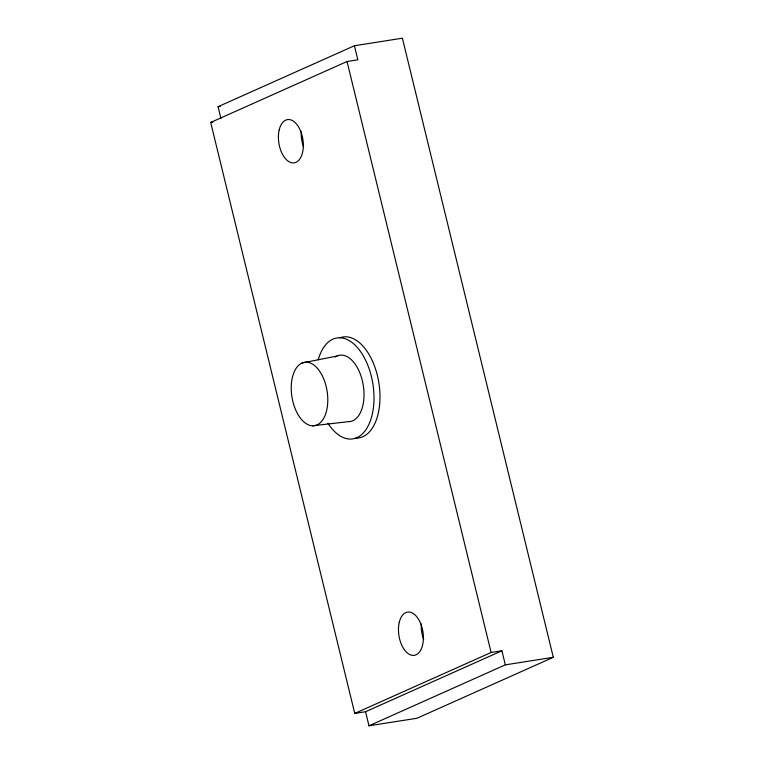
<?xml version="1.0" encoding="UTF-8"?>
<svg xmlns="http://www.w3.org/2000/svg" width="764" height="764" viewBox="0 0 764 764"><rect width="100%" height="100%" fill="white"/><g stroke="black" fill="none" stroke-linecap="round" stroke-linejoin="round"><path stroke-width="1.15" d="M220.958 118.592L218.055 106.693L354.41 45.744L402.38 38.2L553.308 657.307L416.963 718.255L368.983 725.8L365.555 711.733L501.9 650.785L505.329 664.852L368.983 725.8M365.555 711.733L354.754 713.423L210.692 122.46L347.037 61.512L357.838 59.812L354.41 45.744M354.754 713.423L491.109 652.485L501.9 650.785M301.971 363.015L337.01 356.053M218.055 106.693L220.395 106.32M210.692 122.46L212.85 122.116M505.329 664.852L553.308 657.307M312.495 425.806A32.107 17.82 81.1 0 0 323.659 378.763A32.107 17.82 81.1 0 0 292.402 377.349A32.107 17.82 81.1 0 0 312.495 425.806L348.012 421.69A33.568 18.622 81.1 0 0 362.89 383.194A33.568 18.622 81.1 0 0 335.234 357.036M347.037 61.512L491.109 652.485M339.884 337.812A51.083 28.344 81.1 0 1 378.906 383.079A51.083 28.344 81.1 0 1 355.632 438.106M318.235 359.758A51.083 28.344 81.1 0 1 358.402 348.747A51.083 28.344 81.1 0 1 369.68 422.607A51.083 28.344 81.1 0 1 327.947 423.294M423.676 639.487A21.889 12.148 81.1 0 1 421.298 623.968M303.623 147.013A21.889 12.148 81.1 0 1 301.245 131.494M399.257 622.374A21.889 12.148 81.1 0 0 412.952 655.407A21.889 12.148 81.1 0 0 420.572 623.338A21.889 12.148 81.1 0 0 399.257 622.374M279.204 129.899A21.889 12.148 81.1 0 0 292.898 162.933A21.889 12.148 81.1 0 0 300.519 130.864A21.889 12.148 81.1 0 0 279.204 129.899"/></g></svg>
